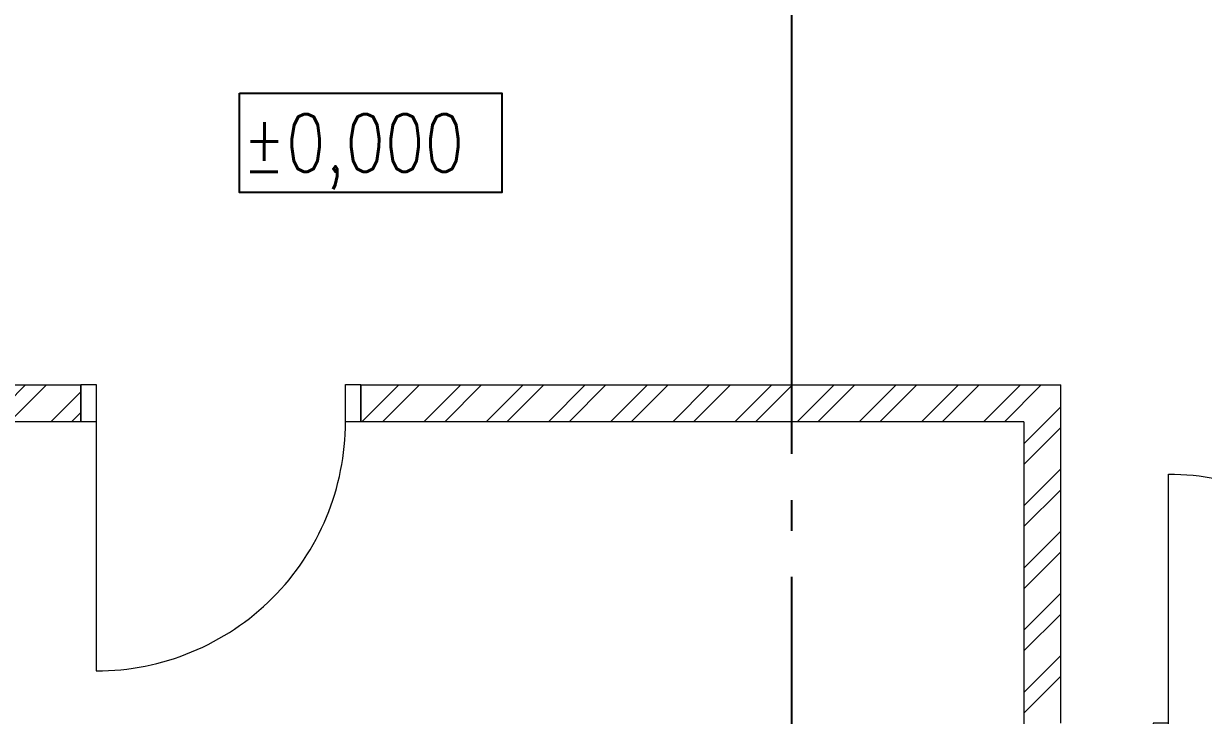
# Model space of a CAD drawing. Header units: inches. Extents: x -21163 to 11874, y -14995 to 6550.
# Drawn here: x -7246 to -3412, y -5114 to -2865 of the extents above; entities that cross this region are included whole.
import ezdxf

# ---------------------------------------------------------------- set-up
doc = ezdxf.new("R2010")
doc.units = ezdxf.units.IN
doc.header["$MEASUREMENT"] = 0
doc.linetypes.add('CONTI', pattern=[0])
doc.linetypes.add('GOST2.303 5', pattern=[24, 20, -1.5, 1, -1.5])
doc.layers.get('0').update_dxf_attribs({"color": 8})
doc.layers.add('axis_dim', color=8, linetype='CONTI')
for name, color, linetype, lineweight in [('doors_windows', 8, 'Continuous', 5), ('mark', 8, 'Continuous', 15), ('Wall2', 8, 'Continuous', 5)]:
    doc.layers.add(name, color=color, linetype=linetype, lineweight=lineweight)
doc.styles.add('GOST 2.304', font='CS_Gost2304.shx', dxfattribs={"width": 0.8, "oblique": 15})

# ---------------------------------------------------------------- blocks, each defined once
blk = doc.blocks.new('*U25')
at = {"color": 0, "linetype": 'ByBlock', "ltscale": 10}
blk.add_lwpolyline([(-50, 0), (-50, 810, 0.414214), (-860, 0)], format="xyb", dxfattribs=at)
at = {"color": 0}
for points in [[(-910, 0), (-860, 0), (-860, -120.6), (-910, -120.6)], [(-50, 0), (0, 0), (0, -120.6), (-50, -120.6)]]:
    blk.add_lwpolyline(points, close=True, dxfattribs=at)
blk = doc.blocks.new('*U26')
at = {"color": 0}
for points in [[(-910, 0), (-860, 0), (-860, 120.6), (-910, 120.6)], [(-50, 0), (0, 0), (0, 120.6), (-50, 120.6)]]:
    blk.add_lwpolyline(points, close=True, dxfattribs=at)
at = {"color": 0, "linetype": 'ByBlock', "ltscale": 10}
blk.add_lwpolyline([(-50, 0), (-50, -810, -0.414214), (-860, 0)], format="xyb", dxfattribs=at)

msp = doc.modelspace()

# ---------------------------------------------------------------- linework, layer by layer
at = {"layer": 'axis_dim', "linetype": 'GOST2.303 5', "lineweight": 25, "ltscale": 100}
msp.add_lwpolyline([(-4750.6, -2264), (-4750.6, -7664)], dxfattribs=at)
at = {"layer": 'mark', "linetype": 'Continuous', "lineweight": 25, "ltscale": 75}
msp.add_lwpolyline([(-6544.1, -3091.9), (-5691.2, -3091.9), (-5691.2, -3414.4), (-6544.1, -3414.4)], close=True, dxfattribs=at)
at = {"layer": 'Wall2', "ltscale": 100}
for points in [[(-7975.6, -4039.5), (-7059.6, -4039.5)], [(-7358.9, -4159.5), (-7238.9, -4039.5)], [(-7291.6, -4159.5), (-7171.6, -4039.5)], [(-7156.9, -4159.5), (-7059.6, -4062.2)], [(-7059.6, -4039.5), (-7059.6, -4159.5)], [(-6149.6, -4159.5), (-6149.6, -4039.5)], [(-6149.6, -4039.5), (-3875.6, -4039.5)], [(-6146.6, -4159.5), (-6026.6, -4039.5)], [(-6079.3, -4159.5), (-5959.3, -4039.5)], [(-5944.6, -4159.5), (-5824.6, -4039.5)], [(-5877.2, -4159.5), (-5757.2, -4039.5)], [(-5742.5, -4159.5), (-5622.5, -4039.5)], [(-5675.1, -4159.5), (-5555.1, -4039.5)], [(-5540.4, -4159.5), (-5420.4, -4039.5)], [(-5473.1, -4159.5), (-5353.1, -4039.5)], [(-5338.4, -4159.5), (-5218.4, -4039.5)], [(-5271, -4159.5), (-5151, -4039.5)], [(-5136.3, -4159.5), (-5016.3, -4039.5)], [(-5069, -4159.5), (-4949, -4039.5)], [(-4934.3, -4159.5), (-4814.3, -4039.5)], [(-4866.9, -4159.5), (-4746.9, -4039.5)], [(-4732.2, -4159.5), (-4612.2, -4039.5)], [(-4664.9, -4159.5), (-4544.9, -4039.5)], [(-4530.2, -4159.5), (-4410.2, -4039.5)], [(-4462.8, -4159.5), (-4342.8, -4039.5)], [(-4328.1, -4159.5), (-4208.1, -4039.5)], [(-4260.8, -4159.5), (-4140.8, -4039.5)], [(-4126.1, -4159.5), (-4006.1, -4039.5)], [(-4058.7, -4159.5), (-3938.7, -4039.5)], [(-3875.6, -5139.5), (-3875.6, -4039.5)], [(-7089.5, -4159.5), (-7059.6, -4129.5)], [(-3995.6, -4231.1), (-3875.6, -4111.1)], [(-7059.6, -4159.5), (-7855.6, -4159.5)], [(-3995.6, -4159.5), (-6149.6, -4159.5)], [(-3995.6, -4159.5), (-3995.6, -7489)], [(-3995.6, -4298.4), (-3875.6, -4178.4)], [(-3995.6, -4433.1), (-3875.6, -4313.1)], [(-3995.6, -4500.5), (-3875.6, -4380.5)], [(-3995.6, -4635.2), (-3875.6, -4515.2)], [(-3995.6, -4702.5), (-3875.6, -4582.5)], [(-3995.6, -4837.2), (-3875.6, -4717.2)], [(-3995.6, -4904.6), (-3875.6, -4784.6)], [(-3995.6, -5039.3), (-3875.6, -4919.3)], [(-3995.6, -5106.6), (-3875.6, -4986.6)]]:
    msp.add_lwpolyline(points, dxfattribs=at)

# ---------------------------------------------------------------- block references
at = {"layer": 'doors_windows', "color": 8, "xscale": -1, "rotation": 359.9999936264059}
for name, p in [('*U26', (-7059.6, -4159.5)), ('*U25', (-3575.6, -5139.5))]:
    msp.add_blockref(name, p, dxfattribs=at)

# ---------------------------------------------------------------- texts
at = {"layer": 'mark', "linetype": 'Continuous', "lineweight": 25, "ltscale": 75, "insert": (-6534.7, -3159.4), "char_height": 187.5, "width": 759.467, "attachment_point": 1, "style": 'GOST 2.304'}
msp.add_mtext('{\\Fsimplex|c0;\\Q0.2618;%%P\\Fsimplex|c204;0,000}', dxfattribs=at)

doc.saveas('drawing.dxf')
